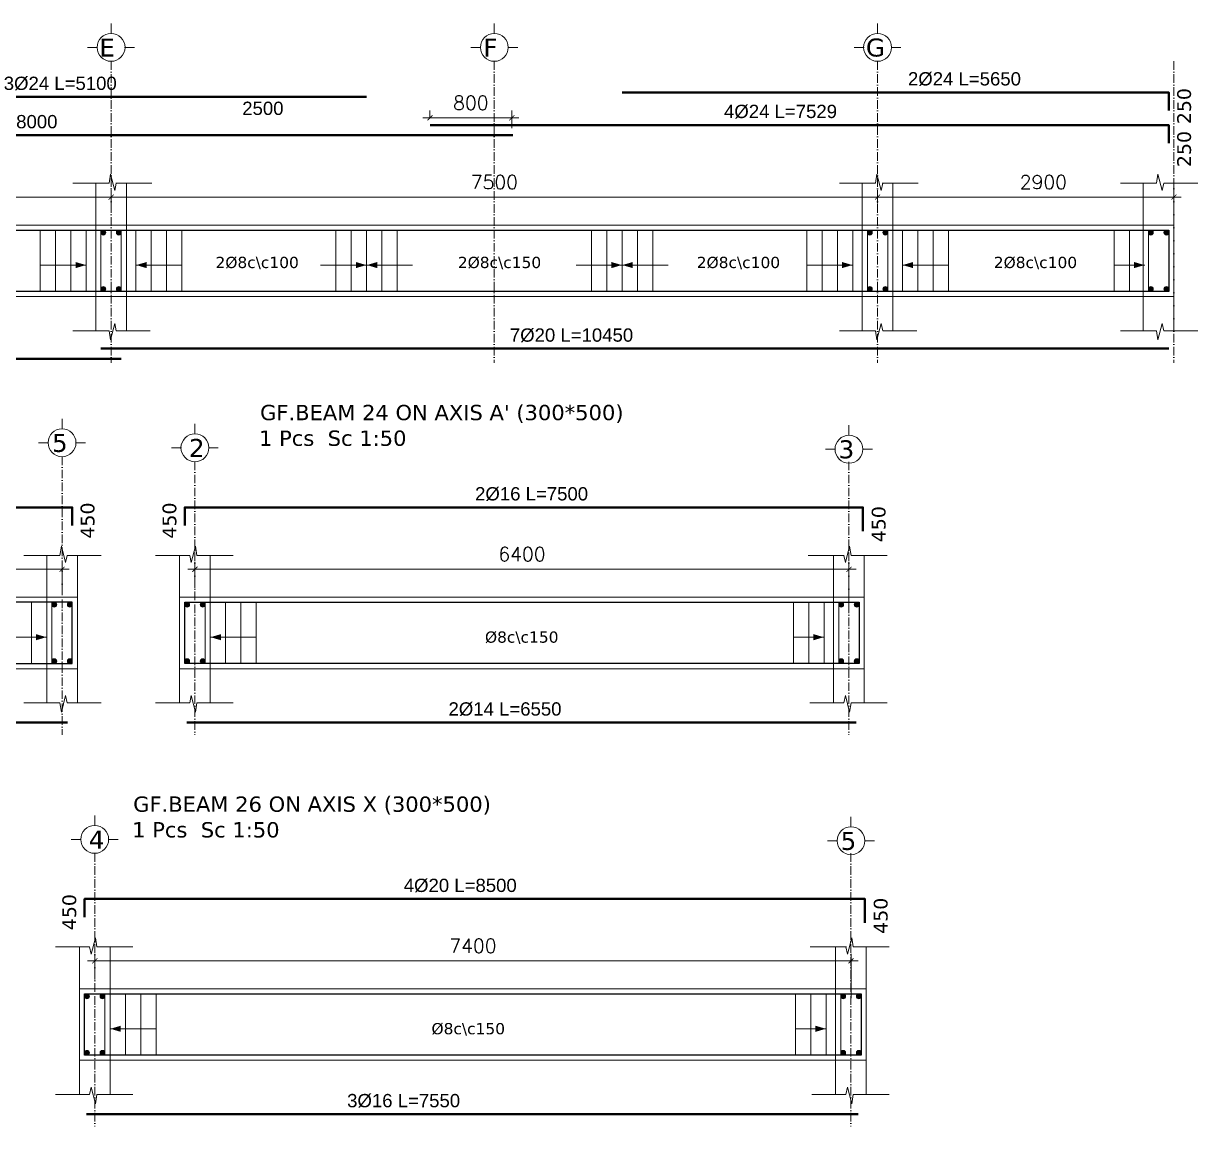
# Model space of a CAD drawing. Header units: inches. Extents: x -26151 to 62940, y -10194 to 246332.
# Drawn here: x 2691 to 3842, y 102453 to 103532 of the extents above; entities that cross this region are included whole.
import ezdxf

# ---------------------------------------------------------------- set-up
doc = ezdxf.new("R2010")
doc.units = ezdxf.units.IN
doc.header["$LTSCALE"] = 0.7
doc.header["$MEASUREMENT"] = 0
doc.linetypes.add('ACAD_ISO10W100', pattern=[18, 12, -3, 0, -3])
doc.layers.get('0').update_dxf_attribs({"lineweight": 13})
doc.layers.get('Defpoints').update_dxf_attribs({"lineweight": 5})
for name, color, linetype, lineweight in [('axis', 254, 'ACAD_ISO10W100', 9), ('BEAM FRAME', 5, 'Continuous', 18), ('COLUMN', 4, 'Continuous', 20), ('elevline', 30, 'Continuous', 20), ('FRAME 070', 5, 'Continuous', 60), ('hatch', 9, 'Continuous', 9), ('renforcment', 141, 'Continuous', 40), ('tex', 3, 'Continuous', 25), ('TEXT', 3, 'Continuous', 25), ('top rein. extension', 50, 'Continuous', 20), ('top renforcment', 7, 'Continuous', 40)]:
    doc.layers.add(name, color=color, linetype=linetype, lineweight=lineweight)
doc.styles.add('100', font='romans.shx', dxfattribs={"height": 13.5})
doc.styles.add('romanc', font='verdana.ttf', dxfattribs={"height": 250})
doc.styles.get("Standard").update_dxf_attribs({"font": 'arial.ttf', "height": 13})
doc.dimstyles.new('100', dxfattribs={"dimtxt": 13.5, "dimasz": 5, "dimexe": 7, "dimexo": 7, "dimgap": 8, "dimtad": 1, "dimdec": 0, "dimlfac": 10, "dimzin": 4, "dimdsep": 46, "dimtxsty": '100', "dimblk": 'ARCHTICK', "dimcen": 0.09, "dimdle": 7, "dimclrd": 1, "dimclre": 8, "dimclrt": 2, "dimadec": 0, "dimazin": 1, "dimtfac": 1, "dimtdec": 0, "dimtix": 1, "dimtofl": 0, "dimtmove": 0, "dimatfit": 3, "dimldrblk": 'ARCHTICK', "dimfxl": 0, "dimtolj": 1, "dimtzin": 0, "dimlwd": -1, "dimlwe": -1, "dimarcsym": 0})
doc.dimstyles.get("Standard").update_dxf_attribs({"dimtxt": 13, "dimasz": 5, "dimexe": 0.18, "dimexo": 0.0625, "dimgap": 6, "dimtad": 1, "dimdec": 0, "dimlfac": 10, "dimzin": 0, "dimdsep": 46, "dimtxsty": 'Standard', "dimblk": 'ARCHTICK', "dimcen": 0.09, "dimse1": 1, "dimse2": 1, "dimclrd": 1, "dimclre": 7, "dimclrt": 3, "dimadec": 0, "dimazin": 0, "dimtfac": 1, "dimtdec": 0, "dimtix": 1, "dimtofl": 0, "dimtmove": 0, "dimatfit": 3, "dimldrblk": 'ARCHTICK', "dimfxl": 0, "dimtolj": 1, "dimtzin": 0, "dimarcsym": 0})

# ---------------------------------------------------------------- blocks, each defined once
blk = doc.blocks.new('_ArchTick')
at = {"color": 0, "linetype": 'ByBlock', "lineweight": 0, "const_width": 0.15}
blk.add_lwpolyline([(-0.5, -0.5), (0.5, 0.5)], dxfattribs=at)
blk = doc.blocks.new('*D2078')
at = {"color": 8, "transparency": 16777216}
for p, q in [((2001.8, 103355.7), (2001.8, 103369.3)), ((2776.8, 103352.6), (2776.8, 103369.3))]:
    blk.add_line(p, q, dxfattribs=at)
at = {"color": 1, "transparency": 16777216}
blk.add_line((1994.8, 103362.3), (2783.8, 103362.3), dxfattribs=at)
at = {"layer": 'Defpoints', "color": 0, "transparency": 16777216}
for p in [(2776.8, 103362.3), (2001.8, 103348.7), (2776.8, 103345.6)]:
    blk.add_point(p, dxfattribs=at)
at = {"color": 1, "transparency": 16777216, "xscale": 5, "yscale": 5, "zscale": 5, "rotation": 180}
blk.add_blockref('_ArchTick', (2001.8, 103362.3), dxfattribs=at)
at = {"color": 1, "transparency": 16777216, "xscale": 5, "yscale": 5, "zscale": 5}
blk.add_blockref('_ArchTick', (2776.8, 103362.3), dxfattribs=at)
at = {"color": 2, "transparency": 16777216, "insert": (2339.1, 103377), "char_height": 13.5, "attachment_point": 5, "style": '100'}
blk.add_mtext('\\A1;7750', dxfattribs=at)
blk = doc.blocks.new('*D2079')
at = {"layer": 'Defpoints', "color": 0, "transparency": 16777216}
for p in [(1986.8, 103204.2, -37100.9), (1986.8, 103204.2), (2786.8, 103204.2, -13870.6)]:
    blk.add_point(p, dxfattribs=at)
at = {"layer": 'TEXT', "color": 3, "transparency": 16777216, "insert": (2423.9, 103217.2), "char_height": 13, "attachment_point": 5}
blk.add_mtext('\\A1;7%%C20 L=8000', dxfattribs=at)
blk = doc.blocks.new('*D2082')
at = {"layer": 'Defpoints', "color": 0, "transparency": 16777216}
for p in [(2369.8, 103422.9, -19.2), (2369.8, 103422.9), (3169.8, 103422.9, -167.8)]:
    blk.add_point(p, dxfattribs=at)
at = {"layer": 'TEXT', "color": 3, "transparency": 16777216, "insert": (2669, 103435.9), "char_height": 13, "attachment_point": 5}
blk.add_mtext('\\A1;4%%C24 L=8000', dxfattribs=at)
blk = doc.blocks.new('*D2083')
at = {"color": 8, "transparency": 16777216}
for p, q in [((3526.8, 103355.9), (3526.8, 103369.3)), ((3816.8, 103356.3), (3816.8, 103369.3))]:
    blk.add_line(p, q, dxfattribs=at)
at = {"color": 1, "transparency": 16777216}
blk.add_line((3519.8, 103362.3), (3823.8, 103362.3), dxfattribs=at)
at = {"layer": 'Defpoints', "color": 0, "transparency": 16777216}
for p in [(3816.8, 103362.3), (3526.8, 103348.9), (3816.8, 103349.3, 217.9)]:
    blk.add_point(p, dxfattribs=at)
at = {"color": 1, "transparency": 16777216, "xscale": 5, "yscale": 5, "zscale": 5, "rotation": 180}
blk.add_blockref('_ArchTick', (3526.8, 103362.3), dxfattribs=at)
at = {"color": 1, "transparency": 16777216, "xscale": 5, "yscale": 5, "zscale": 5}
blk.add_blockref('_ArchTick', (3816.8, 103362.3), dxfattribs=at)
at = {"color": 2, "transparency": 16777216, "insert": (3689, 103377), "char_height": 13.5, "attachment_point": 5, "style": '100'}
blk.add_mtext('\\A1;2900', dxfattribs=at)
blk = doc.blocks.new('*D2084')
at = {"layer": 'Defpoints', "color": 0, "transparency": 16777216}
for p in [(3088.8, 103432.9, -157.8), (3088.8, 103432.9), (3841.8, 103432.9, -218.5)]:
    blk.add_point(p, dxfattribs=at)
at = {"layer": 'TEXT', "color": 3, "transparency": 16777216, "insert": (3431.8, 103445.9), "char_height": 13, "attachment_point": 5}
blk.add_mtext('\\A1;4%%C24 L=7529', dxfattribs=at)
blk = doc.blocks.new('*D2181')
at = {"color": 1, "transparency": 16777216}
blk.add_line((3175.8, 103439.9), (3081.8, 103439.9), dxfattribs=at)
at = {"color": 8, "transparency": 16777216}
for p, q in [((3088.8, 103439.9), (3088.8, 103446.9)), ((3168.8, 103429.9), (3168.8, 103446.9))]:
    blk.add_line(p, q, dxfattribs=at)
at = {"layer": 'Defpoints', "color": 0, "transparency": 16777216}
for p in [(3088.8, 103439.9), (3088.8, 103432.9), (3168.8, 103422.9)]:
    blk.add_point(p, dxfattribs=at)
at = {"color": 1, "transparency": 16777216, "xscale": 5, "yscale": 5, "zscale": 5, "rotation": 180}
blk.add_blockref('_ArchTick', (3088.8, 103439.9), dxfattribs=at)
at = {"color": 1, "transparency": 16777216, "xscale": 5, "yscale": 5, "zscale": 5}
blk.add_blockref('_ArchTick', (3168.8, 103439.9), dxfattribs=at)
at = {"color": 2, "transparency": 16777216, "insert": (3128.8, 103454.6), "char_height": 13.5, "attachment_point": 5, "style": '100'}
blk.add_mtext('\\A1;800', dxfattribs=at)
blk = doc.blocks.new('*D2085')
at = {"color": 8, "transparency": 16777216}
for p, q in [((2776.8, 103353.4), (2776.8, 103369.3)), ((3526.8, 103358), (3526.8, 103369.3))]:
    blk.add_line(p, q, dxfattribs=at)
at = {"color": 1, "transparency": 16777216}
blk.add_line((3533.8, 103362.3), (2769.8, 103362.3), dxfattribs=at)
at = {"layer": 'Defpoints', "color": 0, "transparency": 16777216}
for p in [(2776.8, 103362.3), (2776.8, 103346.4), (3526.8, 103351)]:
    blk.add_point(p, dxfattribs=at)
at = {"color": 1, "transparency": 16777216, "xscale": 5, "yscale": 5, "zscale": 5, "rotation": 180}
blk.add_blockref('_ArchTick', (2776.8, 103362.3), dxfattribs=at)
at = {"color": 1, "transparency": 16777216, "xscale": 5, "yscale": 5, "zscale": 5}
blk.add_blockref('_ArchTick', (3526.8, 103362.3), dxfattribs=at)
at = {"color": 2, "transparency": 16777216, "insert": (3151.8, 103377), "char_height": 13.5, "attachment_point": 5, "style": '100'}
blk.add_mtext('\\A1;7500', dxfattribs=at)
blk = doc.blocks.new('*D2086')
at = {"layer": 'Defpoints', "color": 0, "transparency": 16777216}
for p in [(2766.8, 103214.1, -13652.7), (3811.8, 103214.1, -37100.9), (3811.8, 103214.1)]:
    blk.add_point(p, dxfattribs=at)
at = {"layer": 'TEXT', "color": 3, "transparency": 16777216, "insert": (3227.3, 103227.1), "char_height": 13, "attachment_point": 5}
blk.add_mtext('\\A1;7%%C20 L=10450', dxfattribs=at)
blk = doc.blocks.new('*D2090')
at = {"layer": 'Defpoints', "color": 0, "transparency": 16777216}
for p in [(3276.8, 103464.8, -157.8), (3276.8, 103464.8), (3841.8, 103464.8, -218.5)]:
    blk.add_point(p, dxfattribs=at)
at = {"layer": 'TEXT', "color": 3, "transparency": 16777216, "insert": (3611.8, 103477.8), "char_height": 13, "attachment_point": 5}
blk.add_mtext('\\A1;2%%C24 L=5650', dxfattribs=at)
blk = doc.blocks.new('*D2091')
at = {"layer": 'Defpoints', "color": 0, "transparency": 16777216}
for p in [(2516.8, 103460.4, -203.1), (2516.8, 103460.4), (3026.8, 103460.4, -189.9)]:
    blk.add_point(p, dxfattribs=at)
at = {"layer": 'TEXT', "color": 3, "transparency": 16777216, "insert": (2727, 103473.4), "char_height": 13, "attachment_point": 5}
blk.add_mtext('\\A1;3%%C24 L=5100', dxfattribs=at)
blk = doc.blocks.new('*D2092')
at = {"layer": 'Defpoints', "color": 0, "transparency": 16777216}
for p in [(2776.8, 103458.8), (3026.8, 103458.8), (3026.8, 103436.5)]:
    blk.add_point(p, dxfattribs=at)
at = {"layer": 'TEXT', "color": 3, "transparency": 16777216, "insert": (2925.3, 103449.1), "char_height": 13, "attachment_point": 5}
blk.add_mtext('\\A1;2500', dxfattribs=at)
blk = doc.blocks.new('*D2131')
at = {"color": 8, "transparency": 16777216}
for p, q in [((2120.8, 102961.6), (2120.8, 103005.2)), ((2728.8, 102980), (2728.8, 103005.2))]:
    blk.add_line(p, q, dxfattribs=at)
at = {"color": 1, "transparency": 16777216}
blk.add_line((2113.8, 102998.2), (2735.8, 102998.2), dxfattribs=at)
at = {"layer": 'Defpoints', "color": 0, "transparency": 16777216}
for p in [(2728.8, 102998.2), (2728.8, 102973), (2120.8, 102954.6)]:
    blk.add_point(p, dxfattribs=at)
at = {"color": 1, "transparency": 16777216, "xscale": 5, "yscale": 5, "zscale": 5, "rotation": 180}
blk.add_blockref('_ArchTick', (2120.8, 102998.2), dxfattribs=at)
at = {"color": 1, "transparency": 16777216, "xscale": 5, "yscale": 5, "zscale": 5}
blk.add_blockref('_ArchTick', (2728.8, 102998.2), dxfattribs=at)
at = {"color": 2, "transparency": 16777216, "insert": (2449.2, 103013), "char_height": 13.5, "attachment_point": 5, "style": '100'}
blk.add_mtext('\\A1;6080', dxfattribs=at)
blk = doc.blocks.new('*D2132')
at = {"layer": 'Defpoints', "color": 0, "transparency": 16777216}
for p in [(1658.8, 102848.3, -13652.7), (2734, 102848.3, -37318.8), (2734, 102848.3)]:
    blk.add_point(p, dxfattribs=at)
at = {"layer": 'TEXT', "color": 3, "transparency": 16777216, "insert": (2338.7, 102861.3), "char_height": 13, "attachment_point": 5}
blk.add_mtext('\\A1;3%%C16 L=10752', dxfattribs=at)
blk = doc.blocks.new('*D2133')
at = {"layer": 'Defpoints', "color": 0, "transparency": 16777216}
for p in [(1608.8, 103058.8, 264.3), (1608.8, 103058.8), (2784, 103058.8, -440.4)]:
    blk.add_point(p, dxfattribs=at)
at = {"layer": 'TEXT', "color": 3, "transparency": 16777216, "insert": (2377, 103071.8), "char_height": 13, "attachment_point": 5}
blk.add_mtext('\\A1;3%%C16 L=11752', dxfattribs=at)
blk = doc.blocks.new('*D2135')
at = {"color": 8, "transparency": 16777216}
for p, q in [((2858.8, 102980), (2858.8, 103005.2)), ((3498.8, 102961.6), (3498.8, 103005.2))]:
    blk.add_line(p, q, dxfattribs=at)
at = {"color": 1, "transparency": 16777216}
blk.add_line((3505.8, 102998.2), (2851.8, 102998.2), dxfattribs=at)
at = {"layer": 'Defpoints', "color": 0, "transparency": 16777216}
for p in [(2858.8, 102998.2), (2858.8, 102973), (3498.8, 102954.6)]:
    blk.add_point(p, dxfattribs=at)
at = {"color": 1, "transparency": 16777216, "xscale": 5, "yscale": 5, "zscale": 5, "rotation": 180}
blk.add_blockref('_ArchTick', (2858.8, 102998.2), dxfattribs=at)
at = {"color": 1, "transparency": 16777216, "xscale": 5, "yscale": 5, "zscale": 5}
blk.add_blockref('_ArchTick', (3498.8, 102998.2), dxfattribs=at)
at = {"color": 2, "transparency": 16777216, "insert": (3178.8, 103013), "char_height": 13.5, "attachment_point": 5, "style": '100'}
blk.add_mtext('\\A1;6400', dxfattribs=at)
blk = doc.blocks.new('*D2136')
at = {"layer": 'Defpoints', "color": 0, "transparency": 16777216}
for p in [(2850.8, 102848.3, -37318.8), (2850.8, 102848.3), (3505.8, 102848.3, -13870.6)]:
    blk.add_point(p, dxfattribs=at)
at = {"layer": 'TEXT', "color": 3, "transparency": 16777216, "insert": (3162.2, 102861.3), "char_height": 13, "attachment_point": 5}
blk.add_mtext('\\A1;2%%C14 L=6550', dxfattribs=at)
blk = doc.blocks.new('*D2137')
at = {"layer": 'Defpoints', "color": 0, "transparency": 16777216}
for p in [(2805.4, 103058.8, -440.4), (3555.4, 103058.8, 46.4), (3555.4, 103058.8)]:
    blk.add_point(p, dxfattribs=at)
at = {"layer": 'TEXT', "color": 3, "transparency": 16777216, "insert": (3188.2, 103071.8), "char_height": 13, "attachment_point": 5}
blk.add_mtext('\\A1;2%%C16 L=7500', dxfattribs=at)
blk = doc.blocks.new('*D2140')
at = {"layer": 'Defpoints', "color": 0, "transparency": 16777216}
for p in [(1805.7, 102675.6, -157.8), (1805.7, 102675.6), (2691.8, 102675.6, -218.5)]:
    blk.add_point(p, dxfattribs=at)
at = {"layer": 'TEXT', "color": 3, "transparency": 16777216, "insert": (2401.4, 102688.7), "char_height": 13, "attachment_point": 5}
blk.add_mtext('\\A1;2%%C20 L=8860', dxfattribs=at)
blk = doc.blocks.new('*D2153')
at = {"color": 8, "transparency": 16777216}
for p, q in [((2760.8, 102596.9), (2760.8, 102622.1)), ((3500.8, 102578.5), (3500.8, 102622.1))]:
    blk.add_line(p, q, dxfattribs=at)
at = {"color": 1, "transparency": 16777216}
blk.add_line((3507.8, 102615.1), (2753.8, 102615.1), dxfattribs=at)
at = {"layer": 'Defpoints', "color": 0, "transparency": 16777216}
for p in [(2760.8, 102615.1), (2760.8, 102589.9), (3500.8, 102571.5)]:
    blk.add_point(p, dxfattribs=at)
at = {"color": 1, "transparency": 16777216, "xscale": 5, "yscale": 5, "zscale": 5, "rotation": 180}
blk.add_blockref('_ArchTick', (2760.8, 102615.1), dxfattribs=at)
at = {"color": 1, "transparency": 16777216, "xscale": 5, "yscale": 5, "zscale": 5}
blk.add_blockref('_ArchTick', (3500.8, 102615.1), dxfattribs=at)
at = {"color": 2, "transparency": 16777216, "insert": (3130.8, 102629.8), "char_height": 13.5, "attachment_point": 5, "style": '100'}
blk.add_mtext('\\A1;7400', dxfattribs=at)
blk = doc.blocks.new('*D2154')
at = {"layer": 'Defpoints', "color": 0, "transparency": 16777216}
for p in [(2752.8, 102465.1, -37318.8), (2752.8, 102465.1), (3507.8, 102465.1, -13870.6)]:
    blk.add_point(p, dxfattribs=at)
at = {"layer": 'TEXT', "color": 3, "transparency": 16777216, "insert": (3063, 102478.1), "char_height": 13, "attachment_point": 5}
blk.add_mtext('\\A1;3%%C16 L=7550', dxfattribs=at)
blk = doc.blocks.new('*D2155')
at = {"layer": 'Defpoints', "color": 0, "transparency": 16777216}
for p in [(2707.4, 102675.6, -440.4), (3557.4, 102675.6, 46.4), (3557.4, 102675.6)]:
    blk.add_point(p, dxfattribs=at)
at = {"layer": 'TEXT', "color": 3, "transparency": 16777216, "insert": (3118.4, 102688.7), "char_height": 13, "attachment_point": 5}
blk.add_mtext('\\A1;4%%C20 L=8500', dxfattribs=at)

msp = doc.modelspace()

# ---------------------------------------------------------------- hatches: boundary and pattern name
at = {"layer": 'elevline'}
for points in [[(2771.51, 103327.6, 1), (2766.76, 103327.6, 1)], [(2782, 103327.6, -1), (2786.76, 103327.6, -1)], [(3521.51, 103327.6, 1), (3516.76, 103327.6, 1)], [(3532, 103327.6, -1), (3536.76, 103327.6, -1)], [(3796.51, 103327.6, 1), (3791.76, 103327.6, 1)], [(3807, 103327.6, -1), (3811.76, 103327.6, -1)], [(2771.51, 103272.36, -1), (2766.76, 103272.36, -1)], [(2782, 103272.36, 1), (2786.76, 103272.36, 1)], [(3521.51, 103272.36, -1), (3516.76, 103272.36, -1)], [(3532, 103272.36, 1), (3536.76, 103272.36, 1)], [(3796.51, 103272.36, -1), (3791.76, 103272.36, -1)], [(3807, 103272.36, 1), (3811.76, 103272.36, 1)], [(2723.52, 102963.53, 1), (2718.76, 102963.53, 1)], [(2734, 102963.53, -1), (2738.76, 102963.53, -1)], [(2853.52, 102963.53, 1), (2848.76, 102963.53, 1)], [(2864, 102963.53, -1), (2868.76, 102963.53, -1)], [(3493.52, 102963.53, 1), (3488.76, 102963.53, 1)], [(3504, 102963.53, -1), (3508.76, 102963.53, -1)], [(2723.52, 102908.28, -1), (2718.76, 102908.28, -1)], [(2734, 102908.28, 1), (2738.76, 102908.28, 1)], [(2853.52, 102908.28, -1), (2848.76, 102908.28, -1)], [(2864, 102908.28, 1), (2868.76, 102908.28, 1)], [(3493.52, 102908.28, -1), (3488.76, 102908.28, -1)], [(3504, 102908.28, 1), (3508.76, 102908.28, 1)], [(2755.52, 102580.4, 1), (2750.76, 102580.4, 1)], [(2766, 102580.4, -1), (2770.76, 102580.4, -1)], [(3495.52, 102580.4, 1), (3490.76, 102580.4, 1)], [(3506, 102580.4, -1), (3510.76, 102580.4, -1)], [(2755.52, 102525.15, -1), (2750.76, 102525.15, -1)], [(2766, 102525.15, 1), (2770.76, 102525.15, 1)], [(3495.52, 102525.15, -1), (3490.76, 102525.15, -1)], [(3506, 102525.15, 1), (3510.76, 102525.15, 1)]]:
    msp.add_hatch(color=256, dxfattribs=at).paths.add_polyline_path(points)

# ---------------------------------------------------------------- linework, layer by layer
at = {"layer": 'axis'}
for p, q in [((2776.76, 103495.17), (2776.76, 103200.24)), ((2776.76, 103495.17), (2776.76, 103200.24)), ((3151.76, 103495.17), (3151.76, 103200.24)), ((3526.76, 103495.17), (3526.76, 103200.24)), ((3816.76, 103495.17), (3816.76, 103200.24)), ((2728.76, 103108.33, 156.28), (2728.76, 102836.17, 156.28)), ((2858.76, 103103.43, 156.28), (2858.76, 102836.17, 156.28)), ((3498.76, 103103.43, 156.28), (3498.76, 102836.17, 156.28)), ((2760.76, 102720.29, 156.28), (2760.76, 102453.04, 156.28)), ((3500.76, 102720.29, 156.28), (3500.76, 102453.04, 156.28))]:
    msp.add_line(p, q, dxfattribs=at)
at = {"layer": 'BEAM FRAME'}
for points, elevation in [([(3816.76, 103264.98), (881.76, 103264.98), (881.76, 103334.98), (3816.76, 103334.98)], 217.91), ([(1653.76, 102900.91), (2743.76, 102900.91), (2743.76, 102970.91), (1653.76, 102970.91)], 374.18), ([(3513.76, 102900.91), (2843.76, 102900.91), (2843.76, 102970.91), (3513.76, 102970.91)], 374.18), ([(3515.76, 102517.77), (2745.76, 102517.77), (2745.76, 102587.77), (3515.76, 102587.77)], 374.18)]:
    msp.add_lwpolyline(points, close=True, dxfattribs=dict(at, elevation=elevation))
at = {"layer": 'COLUMN', "lineweight": 20}
for p, q in [((2761.76, 103375.91, 217.91), (2761.76, 103334.98, 217.91)), ((2791.76, 103375.91, 217.91), (2791.76, 103334.98, 217.91)), ((3511.76, 103375.91, 217.91), (3511.76, 103334.98, 217.91)), ((3541.76, 103375.91, 217.91), (3541.76, 103334.98, 217.91)), ((3786.76, 103375.91, 217.91), (3786.76, 103334.98, 217.91)), ((3816.76, 103375.91, 217.91), (3816.76, 103334.98, 217.91)), ((2761.76, 103231.55, 217.91), (2761.76, 103264.98, 217.91)), ((2791.76, 103231.55, 217.91), (2791.76, 103264.98, 217.91)), ((3511.76, 103231.55, 217.91), (3511.76, 103264.98, 217.91)), ((3541.76, 103231.55, 217.91), (3541.76, 103264.98, 217.91)), ((3786.76, 103231.55, 217.91), (3786.76, 103264.98, 217.91)), ((3816.76, 103231.55, 217.91), (3816.76, 103264.98, 217.91)), ((2713.76, 103011.83, 374.18), (2713.76, 102970.91, 374.18)), ((2743.76, 103011.83, 374.18), (2743.76, 102970.91, 374.18)), ((2843.76, 103011.83, 374.18), (2843.76, 102970.91, 374.18)), ((2873.76, 103011.83, 374.18), (2873.76, 102970.91, 374.18)), ((3483.76, 103011.83, 374.18), (3483.76, 102970.91, 374.18)), ((3513.76, 103011.83, 374.18), (3513.76, 102970.91, 374.18)), ((2713.76, 102867.48, 374.18), (2713.76, 102900.91, 374.18)), ((2743.76, 102867.48, 374.18), (2743.76, 102900.91, 374.18)), ((2843.76, 102867.48, 374.18), (2843.76, 102900.91, 374.18)), ((2873.76, 102867.48, 374.18), (2873.76, 102900.91, 374.18)), ((3483.76, 102867.48, 374.18), (3483.76, 102900.91, 374.18)), ((3513.76, 102867.48, 374.18), (3513.76, 102900.91, 374.18)), ((2745.76, 102628.7, 374.18), (2745.76, 102587.77, 374.18)), ((2775.76, 102628.7, 374.18), (2775.76, 102587.77, 374.18)), ((3485.76, 102628.7, 374.18), (3485.76, 102587.77, 374.18)), ((3515.76, 102628.7, 374.18), (3515.76, 102587.77, 374.18)), ((2745.76, 102484.35, 374.18), (2745.76, 102517.77, 374.18)), ((2775.76, 102484.35, 374.18), (2775.76, 102517.77, 374.18)), ((3485.76, 102484.35, 374.18), (3485.76, 102517.77, 374.18)), ((3515.76, 102484.35, 374.18), (3515.76, 102517.77, 374.18))]:
    msp.add_line(p, q, dxfattribs=at)
at = {"layer": 'elevline'}
for p, q in [((2707.49, 103269.98), (2707.49, 103329.98)), ((2722.49, 103269.98), (2722.49, 103329.98)), ((2737.49, 103269.98), (2737.49, 103329.98)), ((2752.45, 103269.98), (2752.45, 103329.98)), ((2801.07, 103269.98), (2801.07, 103329.98)), ((2816.03, 103269.98), (2816.03, 103329.98)), ((2831.03, 103269.98), (2831.03, 103329.98)), ((2846.03, 103269.98), (2846.03, 103329.98)), ((2996.8, 103269.98), (2996.8, 103329.98)), ((3011.8, 103269.98), (3011.8, 103329.98)), ((3026.76, 103269.98), (3026.76, 103329.98)), ((3041.72, 103269.98), (3041.72, 103329.98)), ((3056.72, 103269.98), (3056.72, 103329.98)), ((3246.8, 103269.98), (3246.8, 103329.98)), ((3261.8, 103269.98), (3261.8, 103329.98)), ((3276.76, 103269.98), (3276.76, 103329.98)), ((3291.72, 103269.98), (3291.72, 103329.98)), ((3306.72, 103269.98), (3306.72, 103329.98)), ((3457.49, 103269.98), (3457.49, 103329.98)), ((3472.49, 103269.98), (3472.49, 103329.98)), ((3487.49, 103269.98), (3487.49, 103329.98)), ((3502.45, 103269.98), (3502.45, 103329.98)), ((3551.07, 103269.98), (3551.07, 103329.98)), ((3566.03, 103269.98), (3566.03, 103329.98)), ((3581.03, 103269.98), (3581.03, 103329.98)), ((3596.03, 103269.98), (3596.03, 103329.98)), ((3758.26, 103269.98), (3758.26, 103329.98)), ((3773.26, 103269.98), (3773.26, 103329.98)), ((3791.72, 103269.98), (3791.72, 103329.98)), ((2698.76, 102905.91, 156.28), (2698.76, 102965.91, 156.28)), ((2888.76, 102905.91, 156.28), (2888.76, 102965.91, 156.28)), ((2903.76, 102905.91, 156.28), (2903.76, 102965.91, 156.28)), ((2918.76, 102905.91, 156.28), (2918.76, 102965.91, 156.28)), ((3444.49, 102905.91, 156.28), (3444.49, 102965.91, 156.28)), ((3459.49, 102905.91, 156.28), (3459.49, 102965.91, 156.28)), ((3474.45, 102905.91, 156.28), (3474.45, 102965.91, 156.28)), ((2790.76, 102522.77, 156.28), (2790.76, 102582.77, 156.28)), ((2805.76, 102522.77, 156.28), (2805.76, 102582.77, 156.28)), ((2820.76, 102522.77, 156.28), (2820.76, 102582.77, 156.28)), ((3446.49, 102522.77, 156.28), (3446.49, 102582.77, 156.28)), ((3461.49, 102522.77, 156.28), (3461.49, 102582.77, 156.28)), ((3476.45, 102522.77, 156.28), (3476.45, 102582.77, 156.28))]:
    msp.add_line(p, q, dxfattribs=at)
for centre in [(2769.14, 103327.6), (2784.38, 103327.6), (3519.14, 103327.6), (3534.38, 103327.6), (3794.14, 103327.6), (3809.38, 103327.6), (2769.14, 103272.36), (2784.38, 103272.36), (3519.14, 103272.36), (3534.38, 103272.36), (3794.14, 103272.36), (3809.38, 103272.36), (2721.14, 102963.53, 156.28), (2736.38, 102963.53, 156.28), (2851.14, 102963.53, 156.28), (2866.38, 102963.53, 156.28), (3491.14, 102963.53, 156.28), (3506.38, 102963.53, 156.28), (2721.14, 102908.28, 156.28), (2736.38, 102908.28, 156.28), (2851.14, 102908.28, 156.28), (2866.38, 102908.28, 156.28), (3491.14, 102908.28, 156.28), (3506.38, 102908.28, 156.28), (2753.14, 102580.4, 156.28), (2768.38, 102580.4, 156.28), (3493.14, 102580.4, 156.28), (3508.38, 102580.4, 156.28), (2753.14, 102525.15, 156.28), (2768.38, 102525.15, 156.28), (3493.14, 102525.15, 156.28), (3508.38, 102525.15, 156.28)]:
    msp.add_circle(centre, 2.38, dxfattribs=at)
at = {"layer": 'FRAME 070', "lineweight": 20}
for p, q in [((2774.72, 103375.91, 217.91), (2776.08, 103384.91, 217.91)), ((2776.08, 103384.91, 217.91), (2780.26, 103368.83, 217.91)), ((3524.72, 103375.91, 217.91), (3526.08, 103384.91, 217.91)), ((3526.08, 103384.91, 217.91), (3530.26, 103368.83, 217.91)), ((3799.72, 103375.91, 217.91), (3801.08, 103384.91, 217.91)), ((3801.08, 103384.91, 217.91), (3805.26, 103368.83, 217.91)), ((2739.37, 103375.91, 217.91), (2774.72, 103375.91, 217.91)), ((2780.26, 103368.83, 217.91), (2781.76, 103375.91, 217.91)), ((2781.29, 103375.91, 217.91), (2816.64, 103375.91, 217.91)), ((3489.37, 103375.91, 217.91), (3524.72, 103375.91, 217.91)), ((3530.26, 103368.83, 217.91), (3531.76, 103375.91, 217.91)), ((3531.29, 103375.91, 217.91), (3566.64, 103375.91, 217.91)), ((3764.37, 103375.91, 217.91), (3799.72, 103375.91, 217.91)), ((3805.26, 103368.83, 217.91), (3806.76, 103375.91, 217.91)), ((3806.76, 103375.91, 217.91), (3840.15, 103375.91, 217.91)), ((2739.37, 103231.55, 217.91), (2774.72, 103231.55, 217.91)), ((2774.72, 103231.55, 217.91), (2776.08, 103222.55, 217.91)), ((2776.08, 103222.55, 217.91), (2780.26, 103238.63, 217.91)), ((2780.26, 103238.63, 217.91), (2781.76, 103231.55, 217.91)), ((2781.76, 103231.55, 217.91), (2815.15, 103231.55, 217.91)), ((3489.37, 103231.55, 217.91), (3524.72, 103231.55, 217.91)), ((3524.72, 103231.55, 217.91), (3526.08, 103222.55, 217.91)), ((3526.08, 103222.55, 217.91), (3530.26, 103238.63, 217.91)), ((3530.26, 103238.63, 217.91), (3531.76, 103231.55, 217.91)), ((3531.76, 103231.55, 217.91), (3565.15, 103231.55, 217.91)), ((3764.37, 103231.55, 217.91), (3799.72, 103231.55, 217.91)), ((3799.72, 103231.55, 217.91), (3801.08, 103222.55, 217.91)), ((3801.08, 103222.55, 217.91), (3805.26, 103238.63, 217.91)), ((3805.26, 103238.63, 217.91), (3806.76, 103231.55, 217.91)), ((3806.76, 103231.55, 217.91), (3840.15, 103231.55, 217.91)), ((2691.37, 103011.83, 374.18), (2726.73, 103011.83, 374.18)), ((2726.73, 103011.83, 374.18), (2728.08, 103020.83, 374.18)), ((2728.08, 103020.83, 374.18), (2732.26, 103004.76, 374.18)), ((2732.26, 103004.76, 374.18), (2733.77, 103011.83, 374.18)), ((2733.77, 103011.83, 374.18), (2767.16, 103011.83, 374.18)), ((2853.75, 103011.83, 374.18), (2820.36, 103011.83, 374.18)), ((2855.26, 103004.76, 374.18), (2853.75, 103011.83, 374.18)), ((2859.44, 103020.83, 374.18), (2855.26, 103004.76, 374.18)), ((2860.79, 103011.83, 374.18), (2859.44, 103020.83, 374.18)), ((2896.15, 103011.83, 374.18), (2860.79, 103011.83, 374.18)), ((3494.23, 103011.83, 374.18), (3458.88, 103011.83, 374.18)), ((3495.26, 103004.76, 374.18), (3493.75, 103011.83, 374.18)), ((3499.44, 103020.83, 374.18), (3495.26, 103004.76, 374.18)), ((3500.79, 103011.83, 374.18), (3499.44, 103020.83, 374.18)), ((3536.15, 103011.83, 374.18), (3500.79, 103011.83, 374.18)), ((2728.08, 102858.48, 374.18), (2732.26, 102874.55, 374.18)), ((2732.26, 102874.55, 374.18), (2733.77, 102867.48, 374.18)), ((2855.26, 102874.55, 374.18), (2853.75, 102867.48, 374.18)), ((2859.44, 102858.48, 374.18), (2855.26, 102874.55, 374.18)), ((3495.26, 102874.55, 374.18), (3493.75, 102867.48, 374.18)), ((3499.44, 102858.48, 374.18), (3495.26, 102874.55, 374.18)), ((2691.37, 102867.48, 374.18), (2726.73, 102867.48, 374.18)), ((2726.73, 102867.48, 374.18), (2728.08, 102858.48, 374.18)), ((2733.77, 102867.48, 374.18), (2767.16, 102867.48, 374.18)), ((2853.75, 102867.48, 374.18), (2820.36, 102867.48, 374.18)), ((2860.79, 102867.48, 374.18), (2859.44, 102858.48, 374.18)), ((2896.15, 102867.48, 374.18), (2860.79, 102867.48, 374.18)), ((3493.75, 102867.48, 374.18), (3460.36, 102867.48, 374.18)), ((3500.79, 102867.48, 374.18), (3499.44, 102858.48, 374.18)), ((3536.15, 102867.48, 374.18), (3500.79, 102867.48, 374.18)), ((2761.44, 102637.7, 374.18), (2757.26, 102621.63, 374.18)), ((2762.79, 102628.7, 374.18), (2761.44, 102637.7, 374.18)), ((3501.44, 102637.7, 374.18), (3497.26, 102621.63, 374.18)), ((3502.79, 102628.7, 374.18), (3501.44, 102637.7, 374.18)), ((2755.75, 102628.7, 374.18), (2722.36, 102628.7, 374.18)), ((2757.26, 102621.63, 374.18), (2755.75, 102628.7, 374.18)), ((2798.15, 102628.7, 374.18), (2762.79, 102628.7, 374.18)), ((3496.23, 102628.7, 374.18), (3460.88, 102628.7, 374.18)), ((3497.26, 102621.63, 374.18), (3495.75, 102628.7, 374.18)), ((3538.15, 102628.7, 374.18), (3502.79, 102628.7, 374.18)), ((2755.75, 102484.35, 374.18), (2722.36, 102484.35, 374.18)), ((2757.26, 102491.42, 374.18), (2755.75, 102484.35, 374.18)), ((2761.44, 102475.35, 374.18), (2757.26, 102491.42, 374.18)), ((2762.79, 102484.35, 374.18), (2761.44, 102475.35, 374.18)), ((2798.15, 102484.35, 374.18), (2762.79, 102484.35, 374.18)), ((3495.75, 102484.35, 374.18), (3462.36, 102484.35, 374.18)), ((3497.26, 102491.42, 374.18), (3495.75, 102484.35, 374.18)), ((3501.44, 102475.35, 374.18), (3497.26, 102491.42, 374.18)), ((3502.79, 102484.35, 374.18), (3501.44, 102475.35, 374.18)), ((3538.15, 102484.35, 374.18), (3502.79, 102484.35, 374.18))]:
    msp.add_line(p, q, dxfattribs=at)
at = {"layer": 'FRAME 070', "lineweight": 15}
for points in [[(2761.76, 103264.98), (2791.76, 103264.98), (2791.76, 103334.98), (2761.76, 103334.98)], [(3511.76, 103264.98), (3541.76, 103264.98), (3541.76, 103334.98), (3511.76, 103334.98)], [(3786.76, 103264.98), (3816.76, 103264.98), (3816.76, 103334.98), (3786.76, 103334.98)]]:
    msp.add_lwpolyline(points, close=True, dxfattribs=at)
at = {"layer": 'FRAME 070', "lineweight": 15, "elevation": 156.28}
for points in [[(2713.76, 102900.91), (2743.76, 102900.91), (2743.76, 102970.91), (2713.76, 102970.91)], [(2873.76, 102900.91), (2843.76, 102900.91), (2843.76, 102970.91), (2873.76, 102970.91)], [(3513.76, 102900.91), (3483.76, 102900.91), (3483.76, 102970.91), (3513.76, 102970.91)], [(2775.76, 102517.77), (2745.76, 102517.77), (2745.76, 102587.77), (2775.76, 102587.77)], [(3515.76, 102517.77), (3485.76, 102517.77), (3485.76, 102587.77), (3515.76, 102587.77)]]:
    msp.add_lwpolyline(points, close=True, dxfattribs=at)
at = {"layer": 'hatch'}
for p, q in [((2776.76, 103532.15), (2776.76, 103522.41)), ((3151.76, 103532.15), (3151.76, 103522.41)), ((3526.76, 103532.15), (3526.76, 103522.41)), ((2753.83, 103508.67), (2763.57, 103508.67)), ((2799.68, 103508.67), (2789.95, 103508.67)), ((3128.83, 103508.67), (3138.57, 103508.67)), ((3174.68, 103508.67), (3164.95, 103508.67)), ((3503.83, 103508.67), (3513.57, 103508.67)), ((3549.68, 103508.67), (3539.95, 103508.67)), ((2728.76, 103145.31, 156.28), (2728.76, 103135.57, 156.28)), ((2858.76, 103140.4, 156.28), (2858.76, 103130.67, 156.28)), ((3498.76, 103139.04, 156.28), (3498.76, 103129.3, 156.28)), ((2705.84, 103121.83, 156.28), (2715.57, 103121.83, 156.28)), ((2751.68, 103121.83, 156.28), (2741.95, 103121.83, 156.28)), ((2835.84, 103116.92, 156.28), (2845.57, 103116.92, 156.28)), ((2881.68, 103116.92, 156.28), (2871.95, 103116.92, 156.28)), ((3475.84, 103115.56, 156.28), (3485.57, 103115.56, 156.28)), ((3521.68, 103115.56, 156.28), (3511.95, 103115.56, 156.28)), ((2760.76, 102757.27, 156.28), (2760.76, 102747.53, 156.28)), ((3500.76, 102755.91, 156.28), (3500.76, 102746.17, 156.28)), ((2737.84, 102733.79, 156.28), (2747.57, 102733.79, 156.28)), ((2783.68, 102733.79, 156.28), (2773.95, 102733.79, 156.28)), ((3477.84, 102732.43, 156.28), (3487.57, 102732.43, 156.28)), ((3523.68, 102732.43, 156.28), (3513.95, 102732.43, 156.28))]:
    msp.add_line(p, q, dxfattribs=at)
for centre in [(2776.76, 103508.79), (3151.76, 103508.79), (3526.76, 103508.79), (2728.76, 103121.95, 156.28), (2858.76, 103117.05, 156.28), (3498.76, 103115.68, 156.28), (2760.76, 102733.91, 156.28), (3500.76, 102732.55, 156.28)]:
    msp.add_circle(centre, 13.62, dxfattribs=at)
at = {"layer": 'renforcment', "lineweight": -2}
for points, elevation in [([(3811.76, 103269.98), (886.76, 103269.98), (886.76, 103329.98), (3811.76, 103329.98)], 217.91), ([(1658.76, 102905.91), (2738.76, 102905.91), (2738.76, 102965.91), (1658.76, 102965.91)], 374.18), ([(3508.76, 102905.91), (2848.76, 102905.91), (2848.76, 102965.91), (3508.76, 102965.91)], 374.18), ([(3510.76, 102522.77), (2750.76, 102522.77), (2750.76, 102582.77), (3510.76, 102582.77)], 374.18)]:
    msp.add_lwpolyline(points, close=True, dxfattribs=dict(at, elevation=elevation))
at = {"layer": 'top rein. extension'}
for p, q in [((2752.45, 103295.82), (2707.49, 103295.82)), ((2801.07, 103295.82), (2846.03, 103295.82)), ((3026.76, 103295.82), (2981.8, 103295.82)), ((3026.76, 103295.82), (3071.72, 103295.82)), ((3276.76, 103295.82), (3231.8, 103295.82)), ((3276.76, 103295.82), (3321.72, 103295.82)), ((3502.45, 103295.82), (3457.49, 103295.82)), ((3551.07, 103295.82), (3596.03, 103295.82)), ((3788.22, 103295.82), (3758.26, 103295.82)), ((2713.72, 102931.74, 156.28), (2668.76, 102931.74, 156.28)), ((2873.8, 102931.74, 156.28), (2918.76, 102931.74, 156.28)), ((3474.45, 102931.74, 156.28), (3444.49, 102931.74, 156.28)), ((2775.8, 102548.61, 156.28), (2820.76, 102548.61, 156.28)), ((3476.45, 102548.61, 156.28), (3446.49, 102548.61, 156.28))]:
    msp.add_line(p, q, dxfattribs=at)
for points in [[(2741.97, 103298.82), (2752.1, 103295.82), (2741.97, 103292.82)], [(2811.54, 103298.82), (2801.42, 103295.82), (2811.54, 103292.82)], [(3016.28, 103298.82), (3026.41, 103295.82), (3016.28, 103292.82)], [(3037.23, 103298.82), (3027.11, 103295.82), (3037.23, 103292.82)], [(3266.28, 103298.82), (3276.41, 103295.82), (3266.28, 103292.82)], [(3287.23, 103298.82), (3277.11, 103295.82), (3287.23, 103292.82)], [(3491.97, 103298.82), (3502.1, 103295.82), (3491.97, 103292.82)], [(3561.54, 103298.82), (3551.42, 103295.82), (3561.54, 103292.82)], [(3777.74, 103298.82), (3787.87, 103295.82), (3777.74, 103292.82)], [(2703.25, 102934.74, 156.28), (2713.37, 102931.74, 156.28), (2703.25, 102928.74, 156.28)], [(2884.27, 102934.74, 156.28), (2874.15, 102931.74, 156.28), (2884.27, 102928.74, 156.28)], [(3463.97, 102934.74, 156.28), (3474.1, 102931.74, 156.28), (3463.97, 102928.74, 156.28)], [(2786.27, 102551.61, 156.28), (2776.15, 102548.61, 156.28), (2786.27, 102545.61, 156.28)], [(3465.97, 102551.61, 156.28), (3476.1, 102548.61, 156.28), (3465.97, 102545.61, 156.28)]]:
    msp.add_solid(points, dxfattribs=at)
at = {"layer": 'top renforcment'}
for p, q in [((3811.76, 103214.1), (2766.76, 103214.1)), ((1986.76, 103204.24), (2786.76, 103204.24, -217.91)), ((2733.96, 102848.25, -61.63), (1658.76, 102848.25, 156.28)), ((2850.76, 102848.25, -61.63), (3505.76, 102848.25, -61.63)), ((2752.76, 102465.12, -61.63), (3507.76, 102465.12, -61.63))]:
    msp.add_line(p, q, dxfattribs=at)
for points in [[(2516.76, 103460.41), (3026.76, 103460.41)], [(3276.76, 103464.82), (3811.76, 103464.82), (3811.76, 103446.93)], [(3088.83, 103432.85), (3811.76, 103432.85), (3811.76, 103414.96)], [(2369.8, 103422.85), (3169.83, 103422.85)]]:
    msp.add_lwpolyline(points, dxfattribs=at)
at = {"layer": 'top renforcment', "lineweight": 15}
for points in [[(2766.76, 103269.98), (2786.76, 103269.98), (2786.76, 103329.98), (2766.76, 103329.98)], [(3516.76, 103269.98), (3536.76, 103269.98), (3536.76, 103329.98), (3516.76, 103329.98)], [(3791.76, 103269.98), (3811.76, 103269.98), (3811.76, 103329.98), (3791.76, 103329.98)]]:
    msp.add_lwpolyline(points, close=True, dxfattribs=at)
at = {"layer": 'top renforcment', "elevation": 156.28}
for points in [[(1655.06, 103035.51), (1655.06, 103058.78), (2738.76, 103058.78), (2738.76, 103040.89)], [(3512.46, 103035.51), (3512.46, 103058.78), (2848.76, 103058.78), (2848.76, 103040.89)], [(3514.46, 102652.37), (3514.46, 102675.65), (2750.76, 102675.65), (2750.76, 102657.76)]]:
    msp.add_lwpolyline(points, dxfattribs=at)
at = {"layer": 'top renforcment', "lineweight": 15, "elevation": 156.28}
for points in [[(2718.76, 102905.91), (2738.76, 102905.91), (2738.76, 102965.91), (2718.76, 102965.91)], [(2868.76, 102905.91), (2848.76, 102905.91), (2848.76, 102965.91), (2868.76, 102965.91)], [(3508.76, 102905.91), (3488.76, 102905.91), (3488.76, 102965.91), (3508.76, 102965.91)], [(2770.76, 102522.77), (2750.76, 102522.77), (2750.76, 102582.77), (2770.76, 102582.77)], [(3510.76, 102522.77), (3490.76, 102522.77), (3490.76, 102582.77), (3510.76, 102582.77)]]:
    msp.add_lwpolyline(points, close=True, dxfattribs=at)

# ---------------------------------------------------------------- texts
at = {"layer": 'tex', "style": 'romanc'}
for s, p in [('2%%C8c\\c100', (2878.91, 103292.91, -33436.19)), ('2%%C8c\\c150', (3116.05, 103292.91, -33436.19)), ('2%%C8c\\c100', (3349.83, 103292.91, -33436.19)), ('2%%C8c\\c100', (3640.48, 103292.91, -33436.19)), ('%%C8c\\c150', (3142.6, 102926.37, -33279.91)), ('%%C8c\\c150', (3090.26, 102543.24, -33279.91))]:
    msp.add_text(s, height=11, dxfattribs=at).set_placement(p)
at = {"layer": 'TEXT', "style": 'romanc'}
for s, height, p in [('E', 17.6, (2765.28, 103499.87)), ('F', 17.6, (3141.04, 103499.87)), ('G', 17.6, (3515.35, 103499.87)), ("GF.BEAM 24 ON AXIS A' (300*500)", 15, (2922.53, 103144.05, 156.28)), ('5', 17.6, (2718.88, 103113.03, 156.28)), ('2', 17.6, (2852.92, 103108.12, 156.28)), ('1 Pcs  Sc 1:50 ', 15, (2921.51, 103118.95, 156.28)), ('3', 17.6, (3488.59, 103106.76, 156.28)), ('GF.BEAM 26 ON AXIS X (300*500)', 15, (2798.38, 102760.92, 156.28)), ('1 Pcs  Sc 1:50 ', 15, (2797.37, 102735.82, 156.28)), ('4', 17.6, (2754.92, 102724.99, 156.28)), ('5', 17.6, (3490.59, 102723.63, 156.28))]:
    msp.add_text(s, height=height, dxfattribs=at).set_placement(p)
for s, p in [('250', (3833.43, 103433.64, -73175.05)), ('250', (3833.43, 103391.68, -73175.05)), ('450', (2760.44, 103028.18, -73236.67)), ('450', (2840.58, 103028.18, -73236.67)), ('450', (3534.55, 103024.63, -72800.86)), ('450', (2742.58, 102645.05, -73236.67)), ('450', (3536.55, 102641.5, -72800.86))]:
    msp.add_text(s, height=13.5, rotation=90, dxfattribs=at).set_placement(p)

# ---------------------------------------------------------------- dimensions: what is measured, and where the dimension line sits
dim = msp.add_linear_dim(base=(3088.83, 103439.85), p1=(3168.83, 103422.85), p2=(3088.83, 103432.85), dimstyle='100')
dim.commit()
dim.dimension.update_dxf_attribs({"geometry": '*D2181', "text_midpoint": (3128.83, 103454.6)})
for base, p1, p2, picture, middle in [((2776.76, 103362.28), (2001.76, 103348.69), (2776.76, 103345.57), '*D2078', (2339.1, 103362.28)), ((3816.76, 103362.28), (3526.76, 103348.93), (3816.76, 103349.28, 217.91), '*D2083', (3688.96, 103362.28)), ((2728.76, 102998.2, 156.28), (2120.76, 102954.64, 156.28), (2728.76, 102973, 156.28), '*D2131', (2449.16, 102998.2, 156.28))]:
    dim = msp.add_linear_dim(base=base, p1=p1, p2=p2, dimstyle='100')
    dim.commit()
    dim.dimension.update_dxf_attribs({"geometry": picture, "text_midpoint": middle, "dimtype": 160})
for base, p1, p2, picture, middle in [((2776.76, 103362.28), (3526.76, 103351), (2776.76, 103346.37), '*D2085', (3151.76, 103362.28)), ((2858.76, 102998.2, 156.28), (3498.76, 102954.64, 156.28), (2858.76, 102973, 156.28), '*D2135', (3178.76, 102998.2, 156.28)), ((2760.76, 102615.07, 156.28), (3500.76, 102571.51, 156.28), (2760.76, 102589.87, 156.28), '*D2153', (3130.76, 102615.07, 156.28))]:
    dim = msp.add_linear_dim(base=base, p1=p1, p2=p2, angle=180, dimstyle='100')
    dim.commit()
    dim.dimension.update_dxf_attribs({"geometry": picture, "text_midpoint": middle, "dimtype": 160})
at = {"layer": 'TEXT'}
for base, p1, p2, angle, text, picture, middle in [((3276.76, 103464.82), (3841.76, 103464.82, -218.54), (3276.76, 103464.82, -157.78), 180, '2%%C24 L=<>', '*D2090', (3611.8, 103464.82)), ((2516.76, 103460.41), (3026.76, 103460.41, -189.88), (2516.76, 103460.41, -203.15), 180, '3%%C24 L=<>', '*D2091', (2727.03, 103460.41)), ((3088.83, 103432.85), (3841.76, 103432.85, -218.54), (3088.83, 103432.85, -157.78), 180, '4%%C24 L=<>', '*D2084', (3431.78, 103432.85)), ((2369.8, 103422.85), (3169.83, 103422.85, -167.76), (2369.8, 103422.85, -19.16), 180, '4%%C24 L=<>', '*D2082', (2668.96, 103422.85)), ((3811.76, 103214.1, 12366.96), (2766.76, 103214.1, -1285.72), (3811.76, 103214.1, -24733.92), 0, '7%%C20 L=<>', '*D2086', (3227.28, 103214.1, 12366.96)), ((1986.76, 103204.24, 12366.96), (2786.76, 103204.24, -1503.63), (1986.76, 103204.24, -24733.92), 180, '7%%C20 L=<>', '*D2079', (2423.9, 103204.24, 12366.96)), ((1608.76, 103058.78, 156.28), (2783.96, 103058.78, -284.09), (1608.76, 103058.78, 420.57), 180, '3%%C16 L=<>', '*D2133', (2376.96, 103058.78, 156.28)), ((3555.36, 103058.78, 156.28), (2805.36, 103058.78, -284.09), (3555.36, 103058.78, 202.67), 0, '2%%C16 L=<>', '*D2137', (3188.19, 103058.78, 156.28)), ((2733.96, 102848.25, 12523.24), (1658.76, 102848.25, -1129.44), (2733.96, 102848.25, -24795.55), 0, '3%%C16 L=<>', '*D2132', (2338.7, 102848.25, 12523.24)), ((2850.76, 102848.25, 12523.24), (3505.76, 102848.25, -1347.35), (2850.76, 102848.25, -24795.55), 180, '2%%C14 L=<>', '*D2136', (3162.21, 102848.25, 12523.24)), ((1805.73, 102675.65, 156.28), (2691.76, 102675.65, -62.26), (1805.73, 102675.65, -1.5), 180, '2%%C20 L=<>', '*D2140', (2401.36, 102675.65, 156.28)), ((3557.36, 102675.65, 156.28), (2707.36, 102675.65, -284.09), (3557.36, 102675.65, 202.67), 0, '4%%C20 L=<>', '*D2155', (3118.37, 102675.65, 156.28)), ((2752.76, 102465.12, 12523.24), (3507.76, 102465.12, -1347.35), (2752.76, 102465.12, -24795.55), 180, '3%%C16 L=<>', '*D2154', (3062.99, 102465.12, 12523.24))]:
    dim = msp.add_linear_dim(base=base, p1=p1, p2=p2, angle=angle, text=text, dimstyle='Standard', override={"dimsd1": 1, "dimsd2": 1, "dimfxl": 0.1, "dimfxlon": 1}, dxfattribs=at)
    dim.commit()
    dim.dimension.update_dxf_attribs({"geometry": picture, "text_midpoint": middle, "dimtype": 161})
dim = msp.add_linear_dim(base=(3026.76, 103436.47), p1=(2776.76, 103458.85), p2=(3026.76, 103458.85), dimstyle='Standard', override={"dimsd1": 1, "dimsd2": 1, "dimfxl": 0.1, "dimfxlon": 1}, dxfattribs=at)
dim.commit()
dim.dimension.update_dxf_attribs({"geometry": '*D2092', "text_midpoint": (2925.25, 103436.47), "dimtype": 160})

doc.saveas('drawing.dxf')
